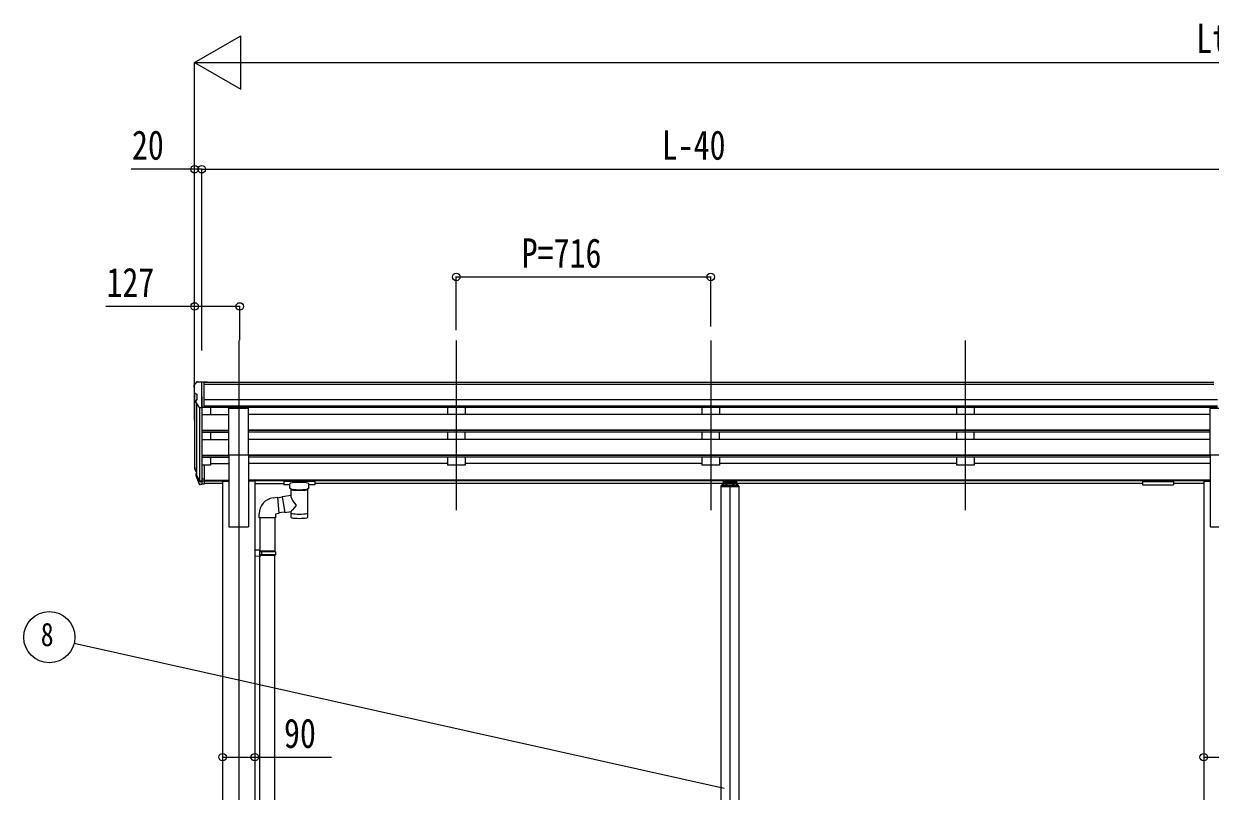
# Model space of a CAD drawing. Units: millimetres, scale not verified. Extents: x -10512 to 10512, y -7425 to 7425.
# Drawn here: x -5089 to -1751, y -2649 to -490 of the extents above; entities that cross this region are included whole.
import ezdxf
from ezdxf.enums import TextEntityAlignment as Align

# ---------------------------------------------------------------- set-up
doc = ezdxf.new("R2010")
doc.units = ezdxf.units.MM
doc.header["$LTSCALE"] = 30
for name, color, linetype in [('0-3_YKK_12', 2, 'Continuous'), ('0-4_YKK_13', 4, 'Continuous'), ('0-5_YKK_A1', 4, 'Continuous'), ('0-6_YKK_D', 6, 'Continuous')]:
    doc.layers.add(name, color=color, linetype=linetype)
doc.styles.add('ＭＳ ゴシック', font='')
doc.styles.get('ＭＳ ゴシック').set_extended_font_data('MS Gothic')

msp = doc.modelspace()

# ---------------------------------------------------------------- linework, layer by layer
at = {"layer": '0-3_YKK_12'}
for p, q in [((-3872.36, -1381.44), (-3872.36, -1858.96)), ((-3156.36, -1381.44), (-3156.36, -1858.96)), ((-2440.36, -1381.44), (-2440.36, -1858.96)), ((-3102.86, -1785.85), (-3102.86, -4212.71))]:
    msp.add_line(p, q, dxfattribs=at)
msp.add_lwpolyline([(-4484.36, -1381.44), (-4484.36, -3905.85), (-4484.36, -4305.85), (-4484.36, -4555.85)], dxfattribs=at)
at = {"layer": '0-4_YKK_13'}
for p, q in [((-4603.45, -1498.4), (-4607.52, -1504.2)), ((-4600.36, -1497.83), (-4602.7, -1497.97)), ((-4600.36, -1497.83), (-4581.86, -1497.83)), ((-4588.36, -1570.81), (-4588.36, -1497.83)), ((-4581.86, -1497.83), (-4571.86, -1497.92)), ((-4581.86, -1569.81), (-4581.86, -1497.83)), ((-4571.86, -1499.43), (-4571.86, -1497.92)), ((-4610.36, -1507.2), (-4610.36, -1507.83)), ((-4607.83, -1529.01), (-4602.51, -1532.08)), ((-4602.36, -1532.34), (-4602.36, -1548.62)), ((-4595.99, -1569), (-4604.99, -1553.41)), ((-4588.36, -1570.81), (-4593.57, -1570.49)), ((-4581.86, -1569.81), (-4588.36, -1569.81)), ((-4456.86, -1703.27), (-4456.86, -1571.48)), ((-4588.36, -1731.55), (-4588.36, -1786.32)), ((-4581.86, -1731.55), (-4588.36, -1731.55)), ((-4581.86, -1731.55), (-4581.86, -1785.58)), ((-4511.86, -1703.27), (-4456.86, -1703.27)), ((-1751.86, -1703.27), (-1696.86, -1703.27)), ((-4607.27, -1745.74), (-4603.39, -1753.69)), ((-4606.67, -1744.36), (-4603.39, -1751.43)), ((-4604.96, -1757.02), (-4604.62, -1761.42)), ((-4604.62, -1761.42), (-4595.81, -1784.97)), ((-4604, -1760.86), (-4595.81, -1777.03)), ((-4594.8, -1775.91), (-4602.55, -1760.5)), ((-4588.36, -1776.58), (-4593.5, -1776.58)), ((-4588.36, -1778.39), (-4593.21, -1778.39)), ((-4588.36, -1786.32), (-4593.21, -1786.32)), ((-4581.86, -1771.68), (-4588.36, -1771.68)), ((-4581.86, -1776.56), (-4588.36, -1776.56)), ((-4581.86, -1785.58), (-4588.36, -1785.58)), ((-4357.36, -1776.13), (-4357.36, -1786.89)), ((-4272.36, -1775.47), (-4355.36, -1775.47)), ((-4272.36, -1777.65), (-4355.36, -1777.65)), ((-4340.86, -1787.56), (-4355.36, -1787.56)), ((-4340.86, -1794.36), (-4340.86, -1784.09)), ((-4336.76, -1816.44), (-4336.76, -1798.85)), ((-4290.96, -1798.86), (-4290.95, -1879.16)), ((-4286.86, -1794.36), (-4286.86, -1784.09)), ((-4272.36, -1787.56), (-4286.86, -1787.56)), ((-4270.36, -1776.13), (-4270.36, -1786.89)), ((-4270.36, -1776.32), (-4270.36, -1777.86)), ((-3128.36, -1791.35), (-3128.36, -1792.85)), ((-3077.36, -1792.85), (-3128.36, -1792.85)), ((-3078.86, -1789.85), (-3126.86, -1789.85)), ((-3125.36, -1785.38), (-3125.36, -1789.85)), ((-3122.86, -1782.81), (-3121.36, -1782.81)), ((-3122.86, -1785.33), (-3122.86, -1789.85)), ((-3122.86, -1785.33), (-3121.36, -1785.33)), ((-3122.86, -1787.22), (-3082.86, -1787.22)), ((-3084.36, -1776.89), (-3121.36, -1776.89)), ((-3121.36, -1776.89), (-3121.36, -1785.33)), ((-3121.36, -1779.38), (-3084.36, -1779.38)), ((-3118.76, -1781.82), (-3118.76, -1782.3)), ((-3115.31, -1783.7), (-3115.31, -1784.04)), ((-3113.35, -1783.38), (-3113.35, -1783.71)), ((-3112.86, -1782.47), (-3112.86, -1785.15)), ((-3112.37, -1783.38), (-3112.37, -1783.71)), ((-3110.41, -1784.04), (-3110.41, -1783.7)), ((-3106.96, -1781.82), (-3106.96, -1782.3)), ((-3098.76, -1781.82), (-3098.76, -1782.3)), ((-3095.31, -1783.7), (-3095.31, -1784.04)), ((-3093.35, -1783.38), (-3093.35, -1783.71)), ((-3092.86, -1782.47), (-3092.86, -1785.15)), ((-3092.37, -1783.38), (-3092.37, -1783.71)), ((-3090.41, -1784.04), (-3090.41, -1783.7)), ((-3086.96, -1781.82), (-3086.96, -1782.3)), ((-3084.36, -1776.89), (-3084.36, -1785.33)), ((-3084.36, -1782.81), (-3082.86, -1782.81)), ((-3084.36, -1785.33), (-3082.86, -1785.33)), ((-3082.86, -1785.33), (-3082.86, -1789.85)), ((-3080.36, -1789.85), (-3080.36, -1785.38)), ((-3077.36, -1791.35), (-3077.36, -1792.85)), ((-1941.36, -1776.13), (-1941.36, -1786.89)), ((-1941.36, -1776.32), (-1941.36, -1777.86)), ((-1939.36, -1775.47), (-1856.36, -1775.47)), ((-1939.36, -1777.65), (-1856.36, -1777.65)), ((-1939.36, -1787.56), (-1856.36, -1787.56)), ((-1854.36, -1776.13), (-1854.36, -1786.89)), ((-4387.71, -1823.9), (-4375.2, -1822.34)), ((-4361.7, -1822.22), (-4375.03, -1824.29)), ((-4361.99, -1820.34), (-4336.76, -1816.43)), ((-4361.99, -1820.34), (-4354.96, -1865.6)), ((-4427.11, -1879.91), (-4427.11, -1869)), ((-4355.26, -1863.73), (-4371.36, -1866.22)), ((-4336.76, -1862.78), (-4354.96, -1865.6)), ((-4336.78, -1879.16), (-4336.76, -1862.53)), ((-4381.11, -1879.91), (-4427.11, -1879.91)), ((-4425.16, -1879.91), (-4425.16, -1971.21)), ((-4383.16, -1879.91), (-4383.16, -1973.77)), ((-4423.16, -1971.27), (-4439.16, -1970.8)), ((-4439.16, -1970.8), (-4439.16, -1988.74)), ((-4423.16, -1988.27), (-4439.16, -1988.74)), ((-4423.16, -1973.27), (-4425.16, -1973.27)), ((-4382.16, -1973.77), (-4425.16, -1973.77)), ((-4381.16, -1975.77), (-4425.16, -1975.77)), ((-4381.16, -1983.77), (-4425.16, -1983.77)), ((-4382.16, -1985.77), (-4425.16, -1985.77)), ((-4425.16, -2830.47), (-4425.16, -1988.33)), ((-4423.16, -1973.27), (-4423.16, -1971.27)), ((-4423.16, -1988.27), (-4423.16, -1986.27)), ((-4420.69, -1975.77), (-4420.26, -1973.77)), ((-4383.16, -2833.03), (-4383.16, -1985.77)), ((-4381.16, -1975.77), (-4382.16, -1973.77)), ((-4381.16, -1983.77), (-4382.16, -1985.77)), ((-4381.16, -1975.77), (-4381.16, -1983.77))]:
    msp.add_line(p, q, dxfattribs=at)
for points in [[(-4511.86, -1703.27), (-4511.86, -1571.48), (-4456.86, -1571.48)], [(-1751.86, -1703.27), (-1751.86, -1571.48), (-1696.86, -1571.48)], [(-4355.36, -1775.47), (-4355.72, -1775.47), (-4356.25, -1775.5), (-4356.7, -1775.55), (-4357, -1775.63), (-4357.17, -1775.72), (-4357.29, -1775.86), (-4357.36, -1776.04), (-4357.36, -1776.13)], [(-4355.36, -1787.56), (-4355.72, -1787.55), (-4356.25, -1787.53), (-4356.7, -1787.48), (-4357, -1787.4), (-4357.17, -1787.3), (-4357.29, -1787.16), (-4357.36, -1786.98), (-4357.36, -1786.89)], [(-4336.76, -1798.85), (-4337, -1798.76), (-4338.35, -1798.02), (-4339.47, -1797.18), (-4340.22, -1796.31), (-4340.68, -1795.41), (-4340.85, -1794.53)], [(-4286.9, -1794.31), (-4286.88, -1794.66), (-4287.13, -1795.62), (-4287.65, -1796.5), (-4288.45, -1797.34), (-4289.56, -1798.14), (-4290.96, -1798.86)], [(-4270.36, -1776.13), (-4270.4, -1775.94), (-4270.49, -1775.8), (-4270.58, -1775.71), (-4270.68, -1775.65), (-4270.81, -1775.6), (-4271.1, -1775.54), (-4271.59, -1775.49), (-4272.13, -1775.47), (-4272.36, -1775.47)], [(-4270.36, -1786.89), (-4270.4, -1787.09), (-4270.49, -1787.22), (-4270.58, -1787.32), (-4270.68, -1787.38), (-4270.81, -1787.42), (-4271.1, -1787.49), (-4271.59, -1787.53), (-4272.13, -1787.55), (-4272.36, -1787.56)], [(-3114.33, -1783.93), (-3114.14, -1783.96), (-3114.07, -1783.96), (-3113.96, -1783.97), (-3113.79, -1783.96), (-3113.64, -1783.93), (-3113.52, -1783.89), (-3113.43, -1783.84), (-3113.37, -1783.78)], [(-3112.36, -1783.78), (-3112.3, -1783.84), (-3112.21, -1783.89), (-3112.09, -1783.93), (-3111.94, -1783.96), (-3111.77, -1783.97), (-3111.66, -1783.96), (-3111.59, -1783.96), (-3111.39, -1783.93)], [(-3094.33, -1783.93), (-3094.14, -1783.96), (-3094.07, -1783.96), (-3093.96, -1783.97), (-3093.79, -1783.96), (-3093.64, -1783.93), (-3093.52, -1783.89), (-3093.43, -1783.84), (-3093.37, -1783.78)], [(-3092.36, -1783.78), (-3092.3, -1783.84), (-3092.21, -1783.89), (-3092.09, -1783.93), (-3091.94, -1783.96), (-3091.77, -1783.97), (-3091.66, -1783.96), (-3091.59, -1783.96), (-3091.39, -1783.93)], [(-1941.36, -1776.13), (-1941.33, -1775.94), (-1941.24, -1775.8), (-1941.15, -1775.71), (-1941.04, -1775.65), (-1940.92, -1775.6), (-1940.63, -1775.54), (-1940.14, -1775.49), (-1939.6, -1775.47), (-1939.36, -1775.47)], [(-1941.36, -1786.89), (-1941.33, -1787.09), (-1941.24, -1787.22), (-1941.15, -1787.32), (-1941.04, -1787.38), (-1940.92, -1787.42), (-1940.63, -1787.49), (-1940.14, -1787.53), (-1939.6, -1787.55), (-1939.36, -1787.56)], [(-1856.36, -1775.47), (-1856.01, -1775.47), (-1855.48, -1775.5), (-1855.03, -1775.55), (-1854.73, -1775.63), (-1854.56, -1775.72), (-1854.44, -1775.86), (-1854.37, -1776.04), (-1854.36, -1776.13)], [(-1856.36, -1787.56), (-1856.01, -1787.55), (-1855.48, -1787.53), (-1855.03, -1787.48), (-1854.73, -1787.4), (-1854.56, -1787.3), (-1854.44, -1787.16), (-1854.37, -1786.98), (-1854.36, -1786.89)], [(-4375.2, -1822.34), (-4371.19, -1868.17), (-4381.11, -1869.91), (-4381.11, -1879.91)], [(-4423.16, -1986.27), (-4425.16, -1986.27), (-4425.16, -1973.27)], [(-4420.69, -1975.77), (-4420.69, -1983.77), (-4420.26, -1985.77)]]:
    msp.add_lwpolyline(points, dxfattribs=at)
for centre, radius, start, end in [((-4602.64, -1498.97), 1, 93.5, 145), ((-4607.36, -1507.2), 3, 93, 180), ((-4408.36, -1507.83), 202, 180, 184.94904), ((-4603.46, -1524.64), 6.18, 185.7035, 224.99897), ((-4602.66, -1532.34), 0.3, 0, 60), ((-4602.39, -1551.91), 3, 94.7167, 210), ((-4602.66, -1548.62), 0.3, 274.7167, 0), ((-4593.39, -1567.5), 3, 210, 266.5), ((-4579.18, -1736.62), 29.53, 186.50806, 197.98144), ((-4577.78, -1734.87), 30.41, 187.1552, 198.19734), ((-3126.86, -1791.35), 1.5, 90, 180), ((-3078.86, -1791.35), 1.5, 0, 90), ((-4381.21, -1869.35), 45.91, 98.14944, 179.55845)]:
    msp.add_arc(centre, radius, start, end, dxfattribs=at)
for centre, major_axis, ratio, start_param, end_param in [((-4519.71, -1737.06), (-89.06, 1.43), 0.57596, 6.1962358, 6.3678173), ((-4520.5, -1730.38), (87.93, 4.42), 0.541684, 3.0659337, 3.2228513), ((-4603.65, -1757.02), (1.3, 0), 0.90356, 1.3700892, 3.347195), ((-4517.73, -1740.83), (-89.07, 0), 0.90356, 0.2056023, 0.2515348), ((-4518.45, -1736.96), (-88.05, 0), 0.90356, 0.2662965, 0.3003836), ((-4593.21, -1775.68), (-3, 0), 0.90356, 0.5235988, 1.5707963), ((-4593.21, -1783.61), (3, 0), 0.90356, 3.6651914, 4.712389), ((-4593.5, -1775.23), (-1.5, 0), 0.90356, 0.5235988, 1.5707963), ((-4355.36, -1777.86), (-2, 0), 0.109601, 4.712389, 6.2831853), ((-4313.86, -1784.09), (-27, 0), 0.122176, 3.1415927, 6.2831853), ((-4324.86, -1794.36), (-16, 0), 0.361356, 0, 0.0194874), ((-4313.85, -1799.32), (-22.92, 0.42), 0.07247, 0.0008089, 1.5716053), ((-4313.85, -1800.94), (-22.92, 0.42), 0.07247, 0.0008089, 1.5716053), ((-4313.88, -1799.32), (22.91, 0.42), 0.072511, 4.711586, 6.2823824), ((-4313.88, -1800.94), (22.91, 0.42), 0.072511, 4.711586, 6.2823824), ((-4272.36, -1777.86), (-2, 0), 0.109601, 3.1415927, 4.712389), ((-3122.86, -1785.38), (0, 2.57), 0.97237, 6.2831853, 7.8539816), ((-3112.86, -1781.82), (5.9, 0), 0.342073, 0, 3.1415927), ((-3112.86, -1776.53), (8.02, 0), 0.939674, 4.4018361, 4.5279947), ((-3112.86, -1776.86), (8.02, 0), 0.939674, 4.4018361, 4.5279947), ((-3112.86, -1775.86), (8.02, 0), 0.939674, 4.6512338, 4.7735441), ((-3112.86, -1776.53), (-8.02, 0), 0.939674, 1.7551906, 1.8813492), ((-3112.86, -1776.86), (-8.02, 0), 0.939674, 1.7551906, 1.8813492), ((-3092.86, -1781.82), (5.9, 0), 0.342073, 0, 3.1415927), ((-3092.86, -1776.53), (8.02, 0), 0.939674, 4.4018361, 4.5279947), ((-3092.86, -1776.86), (8.02, 0), 0.939674, 4.4018361, 4.5279947), ((-3092.86, -1775.86), (8.02, 0), 0.939674, 4.6512338, 4.7735441), ((-3092.86, -1776.53), (-8.02, 0), 0.939674, 1.7551906, 1.8813492), ((-3092.86, -1776.86), (-8.02, 0), 0.939674, 1.7551906, 1.8813492), ((-3082.86, -1785.38), (0, 2.57), 0.97237, 4.712389, 6.2831853), ((-1939.36, -1777.86), (2, 0), 0.109601, 1.5707963, 3.1415927), ((-1856.36, -1777.86), (2, 0), 0.109601, 0, 1.5707963), ((-4313.86, -1842.98), (22.81, -26.62), 0.234429, 3.1563334, 4.5976381), ((-4316.42, -1840.33), (-20.32, -22.25), 0.045535, 4.9756507, 6.2441899), ((-4313.86, -1866.72), (-22.91, 0), 0.122865, 6.2831853, 9.424778), ((-4313.86, -1879.16), (-22.92, 0), 0.101955, 6.2829723, 9.4248207)]:
    msp.add_ellipse(centre, major_axis=major_axis, ratio=ratio, start_param=start_param, end_param=end_param, dxfattribs=at)
for centre in [(-3112.86, -1782.3), (-3092.86, -1782.3)]:
    msp.add_ellipse(centre, major_axis=(5.9, 0), ratio=0.342073, dxfattribs=at)
at = {"layer": '0-5_YKK_A1'}
for p, q in [((-1740.86, -1499.43), (-4581.86, -1499.43)), ((-4608.36, -1528.4), (-4608.36, -1731.19)), ((-1740.86, -1504.65), (-4581.86, -1504.65)), ((-4603.39, -1556.18), (-4603.39, -1757.9)), ((-4588.36, -1538.93), (-4588.36, -1731.55)), ((-1730.86, -1548.18), (-4581.86, -1548.18)), ((-1730.86, -1566.03), (-4581.86, -1566.03)), ((-4594.37, -1570.34), (-4594.37, -1776.33)), ((-4588.36, -1589.85), (-4511.86, -1589.85)), ((-1730.86, -1569.28), (-4581.86, -1569.28)), ((-4563.36, -1569.28), (-4563.36, -1589.85)), ((-1751.86, -1589.85), (-4456.86, -1589.85)), ((-3897.36, -1569.38), (-3897.36, -1589.85)), ((-3847.36, -1589.85), (-3897.36, -1589.85)), ((-3847.36, -1569.38), (-3847.36, -1589.85)), ((-3181.36, -1569.38), (-3181.36, -1589.85)), ((-3131.36, -1589.85), (-3181.36, -1589.85)), ((-3131.36, -1569.38), (-3131.36, -1589.85)), ((-2465.36, -1569.38), (-2465.36, -1589.85)), ((-2415.36, -1589.85), (-2465.36, -1589.85)), ((-2415.36, -1569.38), (-2415.36, -1589.85)), ((-4588.36, -1633.22), (-4511.86, -1633.22)), ((-4588.36, -1634.72), (-4511.86, -1634.72)), ((-1751.86, -1633.22), (-4456.86, -1633.22)), ((-1751.86, -1634.72), (-4456.86, -1634.72)), ((-4588.36, -1639.04), (-4511.86, -1639.04)), ((-4588.36, -1659.96), (-4511.86, -1659.96)), ((-4563.36, -1639.04), (-4563.36, -1659.96)), ((-1751.86, -1639.04), (-4456.86, -1639.04)), ((-1751.86, -1659.96), (-4456.86, -1659.96)), ((-3897.36, -1639.04), (-3897.36, -1659.96)), ((-3847.36, -1659.96), (-3897.36, -1659.96)), ((-3847.36, -1659.96), (-3847.36, -1639.04)), ((-3181.36, -1639.04), (-3181.36, -1659.96)), ((-3131.36, -1659.96), (-3181.36, -1659.96)), ((-3131.36, -1659.96), (-3131.36, -1639.04)), ((-2465.36, -1639.04), (-2465.36, -1659.96)), ((-2415.36, -1659.96), (-2465.36, -1659.96)), ((-2415.36, -1659.96), (-2415.36, -1639.04)), ((-4588.36, -1703.33), (-4511.86, -1703.27)), ((-4588.36, -1704.82), (-4511.86, -1704.82)), ((-4588.36, -1709.14), (-4511.86, -1709.14)), ((-4563.36, -1732.18), (-4581.86, -1732.18)), ((-4563.36, -1709.14), (-4563.36, -1732.18)), ((-4563.36, -1727.24), (-4511.86, -1727.24)), ((-4511.86, -1703.27), (-4511.86, -1905.85)), ((-4456.86, -1703.27), (-4456.86, -1905.85)), ((-1751.86, -1703.33), (-4456.86, -1703.33)), ((-1751.86, -1704.82), (-4456.86, -1704.82)), ((-1751.86, -1709.14), (-4456.86, -1709.14)), ((-3897.36, -1727.24), (-4456.86, -1727.24)), ((-3897.36, -1709.14), (-3897.36, -1732.18)), ((-3847.36, -1732.18), (-3897.36, -1732.18)), ((-3847.36, -1709.14), (-3847.36, -1732.18)), ((-3181.36, -1727.24), (-3847.36, -1727.24)), ((-3181.36, -1709.14), (-3181.36, -1732.18)), ((-3131.36, -1732.18), (-3181.36, -1732.18)), ((-3131.36, -1709.14), (-3131.36, -1732.18)), ((-2465.36, -1727.24), (-3131.36, -1727.24)), ((-2465.36, -1709.14), (-2465.36, -1732.18)), ((-2415.36, -1732.18), (-2465.36, -1732.18)), ((-2415.36, -1709.14), (-2415.36, -1732.18)), ((-1751.86, -1727.24), (-2415.36, -1727.24)), ((-4581.86, -1774.26), (-4511.86, -1774.26)), ((-4581.86, -1775.65), (-4511.86, -1775.65)), ((-4529.56, -1783.34), (-4581.86, -1783.34)), ((-4529.56, -1776.85), (-4511.86, -1776.85)), ((-4529.56, -1776.85), (-4529.56, -4405.85)), ((-1751.86, -1774.26), (-4456.86, -1774.26)), ((-1751.86, -1775.65), (-4456.86, -1775.65)), ((-4439.16, -1776.85), (-4456.86, -1776.85)), ((-4439.16, -1776.85), (-4439.16, -4405.85)), ((-4439.16, -1783.34), (-4357.36, -1783.34)), ((-1941.36, -1783.34), (-4270.36, -1783.34)), ((-3127.86, -1792.85), (-3127.86, -4155.85)), ((-3077.86, -1792.85), (-3077.86, -4155.85)), ((-1769.56, -1783.34), (-1854.36, -1783.34)), ((-1769.56, -1776.85), (-1751.86, -1776.85)), ((-1769.56, -1776.85), (-1769.56, -4405.85)), ((-4511.86, -1905.85), (-4456.86, -1905.85))]:
    msp.add_line(p, q, dxfattribs=at)
msp.add_lwpolyline([(-1751.86, -1703.27), (-1751.86, -1905.85), (-1696.86, -1905.85)], dxfattribs=at)
at = {"layer": '0-6_YKK_D'}
for p, q in [((-4608.36, -599.43), (-4478.46, -524.43)), ((-4478.46, -674.43), (-4478.46, -524.43)), ((-4608.36, -1409.01), (-4608.36, -598.43)), ((-4608.36, -599.43), (-4478.46, -674.43)), ((-4608.36, -599.43), (-4348.56, -599.43)), ((-4458.36, -599.43), (1009.64, -599.43)), ((-4608.36, -1408.01), (-4608.36, -898.43)), ((-4588.36, -1409.01), (-4588.36, -898.43)), ((-4588.36, -1409.01), (-4588.36, -898.43)), ((-4588.36, -899.43), (-1724.36, -899.43)), ((-3872.36, -1352.55), (-3872.36, -1201.45)), ((-3156.36, -1341.42), (-3156.36, -1201.45)), ((-3872.36, -1202.45), (-3156.36, -1202.45)), ((-4608.36, -1605.4), (-4608.36, -1284.45)), ((-4481.36, -1380.44), (-4481.36, -1284.45)), ((-3119.01, -2641.07), (-4947.53, -2233.95))]:
    msp.add_line(p, q, dxfattribs=at)
for points in [[(-4588.36, -899.43), (-4608.36, -899.43), (-4786.86, -899.43)], [(-4481.36, -1285.45), (-4608.36, -1285.45), (-4858.2, -1285.45)], [(-4529.56, -2553.32), (-4439.16, -2553.32), (-4223.73, -2553.32)], [(-1769.56, -2553.32), (-1679.16, -2553.32), (-1463.73, -2553.32)]]:
    msp.add_lwpolyline(points, dxfattribs=at)
for centre, radius in [((-4608.36, -899.43), 10.62), ((-4588.36, -899.43), 10.62), ((-4588.36, -899.43), 10.62), ((-3872.36, -1202.45), 10.62), ((-3156.36, -1202.45), 10.62), ((-4608.36, -1285.45), 10.62), ((-4481.36, -1285.45), 10.62), ((-5017.21, -2215.84), 72), ((-4529.56, -2553.32), 10.62), ((-4439.16, -2553.32), 10.62), ((-1769.56, -2553.32), 10.62)]:
    msp.add_circle(centre, radius, dxfattribs=at)

# ---------------------------------------------------------------- texts
at = {"layer": '0-6_YKK_D', "style": 'ＭＳ ゴシック', "width": 0.8}
for s, height, p in [('Lt', 82.48, (-1790.36, -597.43)), ('20', 82.48, (-4784.86, -897.43)), ('L-40', 82.48, (-3294.36, -897.43)), ('P=716', 82.48, (-3688.36, -1201.15)), ('127', 82.48, (-4856.53, -1283.78)), ('8', 65.98, (-5041.21, -2260.84)), ('90', 82.48, (-4357.03, -2552.02))]:
    msp.add_text(s, height=height, dxfattribs=at).set_placement(p, align=Align.BOTTOM_LEFT)

doc.saveas('drawing.dxf')
